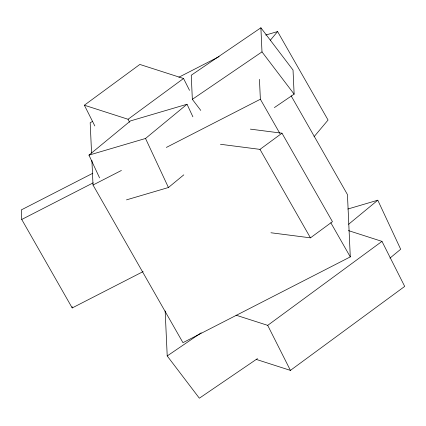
<?xml version="1.0" encoding="UTF-8"?>
<svg xmlns="http://www.w3.org/2000/svg" width="426" height="426" viewBox="0 0 426 426"><rect width="100%" height="100%" fill="white"/><g stroke="black" fill="none" stroke-linecap="round" stroke-linejoin="round"><path stroke-width="0.64" d="M270.372 40.177L277.592 31.561L328.057 120.036L314.037 136.757M99.567 177.866L88.959 155.139L130.457 120.92L187.03 104.248L192.893 116.809M88.959 155.139L145.532 138.471L187.03 104.248M126.479 199.874L168.43 187.515L183.803 174.841M348.585 224.294L377.793 200.209L400.69 249.253L389.934 258.124M94.828 125.947L84.364 105.211L139.84 64.443L183.542 78.496L189.522 90.349M84.364 105.211L128.066 119.264L183.542 78.496M220.466 144.286L259.982 149.377L281.991 133.205L332.45 221.674L310.447 237.846L270.931 232.761M236.036 315.181L267.704 325.363L381.984 241.382L404.7 286.41L290.42 370.391L256.218 359.395M274.387 107.586L294.132 94.141L293.029 70.045L260.888 27.791L191.247 75.242L192.344 99.338L200.784 110.43M192.344 99.338L261.99 51.887L260.888 27.791M257.48 358.607L199.357 398.209L167.216 355.955L201.21 332.791M92.543 121.474L90.179 122.688L91.574 153.19M178.877 77.223L219.086 56.61M92.82 173.254L21.3 209.911L21.737 219.47L72.202 307.945L143.131 271.586M21.737 219.47L93.257 182.813M291.118 95.813L347.446 194.565L350.289 256.894L182.951 342.669L93.022 185.017L121.41 170.469M166.348 147.433L260.366 99.242L259.455 79.348M265.749 35.049L277.592 31.561M347.856 209.028L377.793 200.209M250.376 129.131L281.991 133.205M348.415 230.588L381.984 241.382M261.99 51.887L294.132 94.141M260.366 99.242L279.802 133.311M330.853 222.825L350.289 256.894M259.982 149.377L310.447 237.846M267.704 325.363L290.42 370.391M128.066 119.264L129.563 122.225M145.532 138.471L168.43 187.515M165.16 310.953L167.216 355.955M91.904 160.485L93.022 185.017M72.143 306.672L72.202 307.945"/></g></svg>
